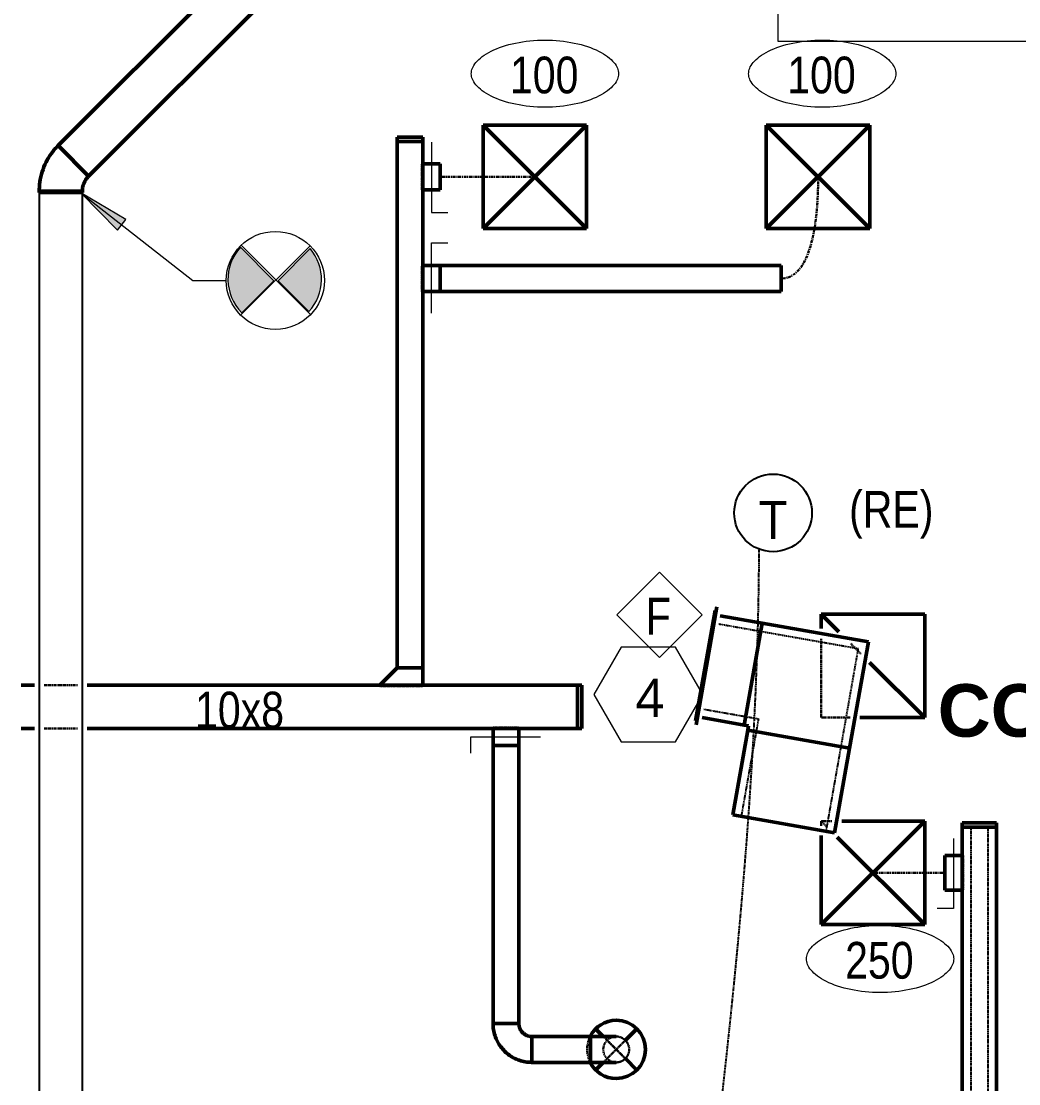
# Model space of a CAD drawing. Header units: inches. Extents: x 12453 to 15257, y -272 to 1517.
# Drawn here: x 13968.4 to 14199.6, y 917.9 to 1164.3 of the extents above; entities that cross this region are included whole.
import ezdxf

# ---------------------------------------------------------------- set-up
doc = ezdxf.new("R2010")
doc.units = ezdxf.units.IN
doc.header["$MEASUREMENT"] = 0
for name, pattern in [('_ Hidden  _below_ behind_ beyond_', [0.09375, 0.0625, -0.03125]), ('Center', [1.2499999999999996, 0.2499999999999999, -0.1874999999999999, 0.625, -0.1874999999999999]), ('Hidden 1_16_', [0.09374999999999999, 0.06249999999999999, -0.03124999999999999]), ('Hidden 1_32_', [0.0625, 0.03125, -0.03125])]:
    doc.linetypes.add(name, pattern=pattern)
for name, color, linetype, lineweight in [('A-ANNO-NOTE', 131, 'Continuous', 20), ('A-AREA-IDEN', 2, 'Continuous', 20), ('A-DETL', 90, 'Continuous', 9), ('A-DETL-DEMO', 6, 'Continuous', 18), ('G-ANNO-TEXT', 231, 'Continuous', 9), ('M-HVAC-CDFF', 50, 'Continuous', 50), ('M-HVAC-CDFF-IDEN', 2, 'Continuous', 20), ('M-HVAC-DUCT', 70, 'Continuous', 18), ('M-HVAC-DUCT-ANNO', 70, 'Continuous', 18), ('M-HVAC-DUCT-CNTR', 70, 'Continuous', 18), ('M-HVAC-DUCT-IDEN', 70, 'Continuous', 20)]:
    doc.layers.add(name, color=color, linetype=linetype, lineweight=lineweight)
doc.styles.add('Arial_B', font='arialbd.ttf', dxfattribs={"height": 12.17707442258339})
doc.styles.add('Swis721 BT', font='swiss.ttf', dxfattribs={"width": 0.8, "height": 8.514637904468403})
doc.styles.add('Trebuchet MS', font='trebuc.ttf', dxfattribs={"height": 8.86153846153846})

# ---------------------------------------------------------------- blocks, each defined once
blk = doc.blocks.new('Supply Diffuser _OMNI_ - 6_ RD INLET _24x24_-2995623-3RD FLOOR PLAN - NEW')
at = {"layer": 'M-HVAC-CDFF'}
for p, q in [((12.0000000000003, 11.99999999999967), (-11.99999999999971, 11.99999999999967)), ((-11.99999999999971, 11.99999999999967), (-11.99999999999971, -12.00000000000043)), ((12.0000000000003, 11.99999999999979), (-11.99999999999971, -12.00000000000043)), ((-11.99999999999971, 11.99999999999978), (12.0000000000003, -12.00000000000043)), ((-11.99999999999971, 11.99999999999967), (-11.99999999999971, -12.00000000000033)), ((-11.99999999999971, 11.99999999999967), (12.0000000000003, 11.99999999999967)), ((12.0000000000003, -12.00000000000043), (12.0000000000003, 11.99999999999967)), ((12.0000000000003, 11.99999999999967), (12.0000000000003, -12.00000000000033)), ((-11.99999999999971, -12.00000000000043), (12.0000000000003, -12.00000000000043)), ((-11.99999999999971, -12.00000000000033), (12.0000000000003, -12.00000000000033))]:
    blk.add_line(p, q, dxfattribs=at)
blk = doc.blocks.new('Round Union - Standard-2892314-3RD FLOOR PLAN - NEW')
at = {"layer": 'M-HVAC-DUCT', "lineweight": 50}
for p, q in [((0.2499999999989199, 5.000000000013187), (-1.023181539494544e-12, 5.000000000013187)), ((0, -4.999999999999999), (0, 4.999999999999999)), ((0.250000000000025, 4.999999999999999), (0.250000000000025, -4.999999999999999)), ((-1.023181539494544e-12, -4.999999999987266), (0.2499999999989199, -4.999999999987266))]:
    blk.add_line(p, q, dxfattribs=at)
blk = doc.blocks.new('Round Elbow - 1 D-V151-3RD FLOOR PLAN - NEW')
at = {"layer": 'M-HVAC-DUCT', "lineweight": 50}
for p, q in [((-4.142135623730698, -3.3231665647791e-13), (-4.142135623730698, 4.999999999999661)), ((-0.6066017177979589, 6.464466094066923), (2.928932188134749, 2.928932188134211)), ((2.928932188134775, 2.928932188134186), (6.464466094067508, -0.6066017177985534)), ((-4.142135623730698, -5.000000000000335), (-4.142135623730698, -3.690684400650624e-13))]:
    blk.add_line(p, q, dxfattribs=at)
at = {"layer": 'M-HVAC-DUCT', "lineweight": 50, "flags": 128}
for points in [[(-0.6066017177859065, 6.464466094056205), (-0.7508134147005875, 6.325910497184849), (-0.9004505037048601, 6.193232659753447), (-1.0552735973788, 6.066644838000228), (-1.215035011800182, 5.946349545435623), (-1.379479162785173, 5.832539228864788), (-1.54834297477214, 5.725395960517743), (-1.721356301684864, 5.625091146765953), (-1.898242359108053, 5.531785253916495), (-2.078718167082115, 5.44562755149036), (-2.262495002814603, 5.366755873435067), (-2.449278862572327, 5.295296397611309), (-2.638770932023589, 5.231363443931513), (-2.830668064281553, 5.17505929148865), (-3.024663264870469, 5.126474014914037), (-3.220446182850082, 5.085685340284726), (-3.417703607319936, 5.052758520779661), (-3.616119968478869, 5.027746232286517), (-3.81537784247439, 5.010688489129733), (-4.015158459216535, 5.001612580061646), (-4.142135623719922, 4.999999999989995)], [(-4.14213562371924, -5.000000000011823), (-3.542295610920064, -4.988001599925609), (-2.943415214181868, -4.952025594549922), (-2.346452514385418, -4.892129537819073), (-1.752362524505997, -4.808409250644671), (-1.162095661793955, -4.700998667629391), (-0.5765962273126205, -4.570069622790924), (0.00319910474217977, -4.415831574672665), (0.5763627855221783, -4.238531271247665), (1.141977875407292, -4.038452355180651), (1.699139510910299, -3.815914910053834), (2.246956352270672, -3.571274948310929), (2.784552009402659, -3.304923841699746), (3.311066443937079, -3.017287695176492), (3.825657345093532, -2.708826665211745), (4.327501477205714, -2.380034223656366), (4.815795996715678, -2.03143636827508), (5.289759736557243, -1.663590781275161), (5.748634455852879, -1.277085937124866), (6.191686052939075, -0.8725401611241067), (6.464466094078033, -0.6066017178090987)]]:
    blk.add_lwpolyline(points, dxfattribs=at)
blk = doc.blocks.new('Rectangular Endcap - Standard-2995519-3RD FLOOR PLAN - NEW')
at = {"layer": 'M-HVAC-DUCT', "lineweight": 50}
for p, q in [((2.285865746209575e-13, -5.000000000000387), (2.616879130535116e-13, 4.999999999999613)), ((2.451372438372345e-13, 4.999999999999613), (1.00000000000074, 4.99999999999961)), ((1.000000000000756, 4.99999999999961), (1.000000000000723, -5.00000000000039)), ((1.00000000000074, -5.000000000000391), (2.451372438372345e-13, -5.000000000000387))]:
    blk.add_line(p, q, dxfattribs=at)
blk = doc.blocks.new('Rectangular Endcap - Standard-2995464-3RD FLOOR PLAN - NEW')
at = {"layer": 'M-HVAC-DUCT', "lineweight": 50}
for p, q in [((2.352068423074683e-13, -3.000000000000386), (2.550676453670008e-13, 2.999999999999613)), ((2.451372438372345e-13, 2.999999999999613), (1.00000000000074, 2.999999999999609)), ((1.00000000000075, 2.999999999999609), (1.00000000000073, -3.00000000000039)), ((1.00000000000074, -3.00000000000039), (2.451372438372345e-13, -3.000000000000386))]:
    blk.add_line(p, q, dxfattribs=at)
blk = doc.blocks.new('Round Elbow - 1 D-V174-3RD FLOOR PLAN - NEW')
at = {"layer": 'M-HVAC-DUCT', "lineweight": 50}
for p, q in [((-2.999999999999785, 5.999999999999663), (2.405550227566111e-13, 5.999999999999659)), ((2.432195580157115e-13, 5.999999999999659), (3.000000000000321, 5.999999999999654)), ((-5.999999999999742, -3.34215477997225e-13), (-5.999999999999742, 2.99999999999971)), ((-5.999999999999742, -3.000000000000394), (-5.999999999999742, -3.368800132563254e-13))]:
    blk.add_line(p, q, dxfattribs=at)
at = {"layer": 'M-HVAC-DUCT', "lineweight": 50, "flags": 128}
for points in [[(-2.999999999987721, 6.00000000000034), (-3.00239968000551, 5.880031997440368), (-3.00959488107901, 5.760255918092866), (-3.021574092426817, 5.640863378133644), (-3.03831814986006, 5.522045380157691), (-3.059800266464208, 5.403992007615215), (-3.08598607543081, 5.286892120718675), (-3.116833685055553, 5.170933054308192), (-3.15229374574028, 5.056300318152124), (-3.192309528953956, 4.943177300175306), (-3.236817017979319, 4.831744973074364), (-3.2857450103279, 4.722181604802357), (-3.339015231650137, 4.614662473375687), (-3.396542460955061, 4.509359586469144), (-3.458234666947191, 4.406441406237717), (-3.523993155258267, 4.306072579815349), (-3.59371272633507, 4.208413675912879), (-3.667281843735054, 4.113620927944907), (-3.744582812565113, 4.021845984085984), (-3.825491967766083, 3.933235664668814), (-3.909879871945577, 3.847931727302011), (-3.997611522464467, 3.766070640087718), (-4.088546567390948, 3.687783363303651), (-4.18253953005751, 3.613195139891331), (-4.279440041769248, 3.542425295097359), (-4.379093082382496, 3.47558704557673), (-4.481339228288561, 3.412787318270602), (-4.58601490746696, 3.354126579345688), (-4.692952661156595, 3.299698673470857), (-4.801981411768337, 3.24959067368502), (-4.912926736557437, 3.203882742098471), (-5.025611146671053, 3.162648001651746), (-5.139854371092041, 3.125952419132886), (-5.255473645030178, 3.093854699645476), (-5.372284002313335, 3.066406192694557), (-5.490098571286125, 3.043650810035046), (-5.608728873773997, 3.0256249554252), (-5.727985126594375, 3.01235746638747), (-5.847676545186459, 3.003869568073582), (-5.967611648812635, 3.000174839310602), (-5.999999999987721, 3.000000000000341)], [(-5.999999999987721, -2.999999999999658), (-5.640095992307123, -2.99280095994834), (-5.280767754265979, -2.971215356723405), (-4.922590134386609, -2.935277722684418), (-4.566136140459093, -2.885045550380596), (-4.211976022832004, -2.820599200570882), (-3.860676362142385, -2.742041773668006), (-3.512799162910596, -2.649498944796846), (-3.168900954442051, -2.543118762741642), (-2.829531900511938, -2.423071413101297), (-2.495234919210815, -2.289548946025888), (-2.166544814393091, -2.142764968979463), (-1.843987420114445, -1.982954305013095), (-1.528078759393793, -1.810372617098664), (-1.219324218699512, -1.625295999120226), (-0.9182177394313839, -1.428020534186657), (-0.6252410277256785, -1.218861820958295), (-0.3408627838221036, -0.9981544687583436), (-0.06553795224363056, -0.7662515622678255), (0.2002930060075414, -0.5235240966676428), (0.45620481810829, -0.2703603841243875), (0.7017880797498036, -0.007165432571468954), (0.9366499101033695, 0.2656397022130931), (1.16041458034033, 0.5476185902090264), (1.372724114721222, 0.8383201253479909), (1.573238863282768, 1.137279247187052), (1.761638045203199, 1.444017684905248), (1.937620261976917, 1.758044722436693), (2.100903979600389, 2.078857983510033), (2.251227978958922, 2.405944235343895), (2.388351773717204, 2.738780209710171), (2.51205599505738, 3.076833440051359), (2.622142742615324, 3.419563113312619), (2.718435901077555, 3.766420935128735), (2.800781421929968, 4.116852006977523), (2.869047569908161, 4.470295713897939), (2.923125133738722, 4.826186621356782), (2.962927600852253, 5.183955379821668), (2.988391295792553, 5.543029635597917), (2.999475482081834, 5.902834946476104), (3.000000000012278, 6.00000000000034)]]:
    blk.add_lwpolyline(points, dxfattribs=at)
blk = doc.blocks.new('Rectangular Endcap - Standard-3164401-3RD FLOOR PLAN - NEW')
at = {"layer": 'M-HVAC-DUCT', "lineweight": 50}
for p, q in [((2.318967084642129e-13, -4.000000000000387), (2.583777792102562e-13, 3.999999999999613)), ((2.451372438372345e-13, 3.999999999999613), (1.00000000000074, 3.99999999999961)), ((1.000000000000753, 3.99999999999961), (1.000000000000726, -4.00000000000039)), ((1.00000000000074, -4.00000000000039), (2.451372438372345e-13, -4.000000000000387))]:
    blk.add_line(p, q, dxfattribs=at)
blk = doc.blocks.new('Rectangular Elbow - Mitered - Standard-2782460-3RD FLOOR PLAN - NEW')
at = {"layer": 'M-HVAC-DUCT', "lineweight": 50}
for p, q in [((11.99999999999967, 12.99999999999967), (-12.00000000000033, 12.99999999999967)), ((-12.00000000000033, 12.99999999999967), (-12.00000000000033, 11.99999999999967)), ((11.99999999999967, -12.00000000000033), (11.99999999999967, 12.99999999999967)), ((-12.99999999999975, -12.00000000000033), (-12.99999999999975, 11.99999999999967)), ((-12.99999999999975, 11.99999999999967), (-12.00000000000033, 11.99999999999967)), ((11.99999999999967, -12.00000000000033), (-12.99999999999975, -12.00000000000033))]:
    blk.add_line(p, q, dxfattribs=at)
blk = doc.blocks.new('Return Grille _350_ - 350FS-3207972-3RD FLOOR PLAN - NEW')
at = {"layer": 'M-HVAC-CDFF'}
for p, q in [((14125.06661754473, 463.3189450449469), (14152.81661754473, 463.3189450449469)), ((14125.94161754473, 463.0689450449468), (14151.94161754473, 463.0689450449468))]:
    blk.add_line(p, q, dxfattribs=at)
blk = doc.blocks.new('Return Diffuser - Rectangular Outlet _PAR_ - PAR-8x8_24x24-V143-3RD FLOOR PLAN - NEW')
at = {"layer": 'A-DETL-DEMO', "linetype": 'Hidden 1_16_', "lineweight": 30}
for p, q in [((12.00000000000039, 11.99999999999992), (-6.352973164769034, 11.99999999999992)), ((12.00000000000039, 5.30004847329499), (12.00000000000039, 11.99999999999992)), ((-5.144091523007028, 5.144091523007031), (-2.70683641284422, 2.706836412844204))]:
    blk.add_line(p, q, dxfattribs=at)
at = {"layer": 'M-HVAC-CDFF'}
for p, q in [((-8.637683041511721, 11.99999999999992), (-11.99999999999975, 11.99999999999992)), ((-11.99999999999975, 11.99999999999992), (-11.99999999999975, -12.00000000000043)), ((-11.99999999999971, 11.99999999999976), (-7.917898389604962, 7.917898389604986)), ((12.00000000000039, -12.00000000000043), (12.00000000000039, 3.015338596552283)), ((-0.7645959353142463, 0.7645959353142157), (12.0000000000003, -12.00000000000043)), ((-11.99999999999975, -12.00000000000043), (12.00000000000039, -12.00000000000043))]:
    blk.add_line(p, q, dxfattribs=at)
blk = doc.blocks.new('Round Takeoff - Standard w_ VD-V233-3RD FLOOR PLAN - NEW')
at = {"layer": 'A-DETL-DEMO', "linetype": 'Hidden 1_16_', "lineweight": 30}
for p, q in [((-0.2400000000120599, 3.000000000001023), (-1.227817847393453e-11, 3.000000000001023)), ((-0.2399999999997171, 3.000000000000413), (-0.2399999999997071, 4.566799041781305e-13)), ((-0.2399999999997171, 3.751535703883606e-13), (-0.2399999999997071, -2.999999999999691)), ((-1.227817847393453e-11, -2.999999999999317), (-0.2400000000120599, -2.999999999999317))]:
    blk.add_line(p, q, dxfattribs=at)
at = {"layer": 'M-HVAC-DUCT'}
for p, q in [((2.003420426543702, 8.25000000000033), (5.753420426543704, 8.250000000000343)), ((2.003420426543728, -7.999999999999659), (2.003420426543702, 8.250000000000332))]:
    blk.add_line(p, q, dxfattribs=at)
at = {"layer": 'M-HVAC-DUCT', "lineweight": 50}
for p, q in [((-1.227817847393453e-11, 3.000000000001023), (3.999999999988176, 3.000000000001023)), ((4.000000000000302, 4.295284939616858e-13), (4.000000000000294, 3.000000000000405)), ((4.000000000000302, -2.999999999999699), (4.000000000000294, 3.480021601719156e-13)), ((3.999999999988176, -2.999999999999317), (-1.227817847393453e-11, -2.999999999999317))]:
    blk.add_line(p, q, dxfattribs=at)
blk = doc.blocks.new('Round Takeoff - Standard w_ VD-V224-3RD FLOOR PLAN - NEW')
at = {"layer": 'A-DETL-DEMO', "linetype": 'Hidden 1_16_', "lineweight": 30}
for p, q in [((-0.2399999999861393, 2.999999999999658), (1.227817847393453e-11, 2.999999999999658)), ((-0.239999999999697, 2.999999999999691), (-0.2399999999997071, -3.557670354951694e-13)), ((-0.239999999999697, -4.372933692849395e-13), (-0.2399999999997071, -3.000000000000413)), ((1.227817847393453e-11, -3.000000000000682), (-0.2399999999861393, -3.000000000000682))]:
    blk.add_line(p, q, dxfattribs=at)
at = {"layer": 'M-HVAC-DUCT'}
for p, q in [((2.003420426543728, 7.999999999999659), (2.003420426543702, -8.250000000000332)), ((2.003420426543702, -8.25000000000033), (5.753420426543704, -8.250000000000343))]:
    blk.add_line(p, q, dxfattribs=at)
at = {"layer": 'M-HVAC-DUCT', "lineweight": 50}
for p, q in [((1.227817847393453e-11, 2.999999999999658), (4.000000000012732, 2.999999999999658)), ((4.000000000000286, -3.673886950651068e-13), (4.000000000000294, 2.999999999999699)), ((4.000000000000286, -3.000000000000405), (4.000000000000294, -4.489150288548767e-13)), ((4.000000000012732, -3.000000000000682), (1.227817847393453e-11, -3.000000000000682))]:
    blk.add_line(p, q, dxfattribs=at)
blk = doc.blocks.new('Rectangular Tap - Beveled - Standard-2995462-3RD FLOOR PLAN - NEW')
at = {"layer": 'A-DETL-DEMO', "linetype": 'Hidden 1_16_', "lineweight": 30}
for p, q in [((-0.239999999999755, 2.999999999999717), (-0.001953125000335703, 2.999999999999717)), ((-0.2399999999997774, -7.000000000000287), (-0.2399999999997455, 2.999999999999717)), ((2.451372438372345e-13, -7.000000000000289), (-0.239999999999755, -7.000000000000287))]:
    blk.add_line(p, q, dxfattribs=at)
at = {"layer": 'M-HVAC-DUCT', "lineweight": 50}
for p, q in [((-2.580852198619254e-13, 2.999999999999717), (4.000000000000215, 2.999999999999717)), ((4.000000000000215, -3.000000000000279), (4.000000000000215, 2.999999999999717)), ((7.093860817774385e-13, -7.000000000000287), (4.000000000000215, -3.000000000000279))]:
    blk.add_line(p, q, dxfattribs=at)
blk = doc.blocks.new('Round Diffuser _R-OMNI_ - R-OMNI-06-V236-3RD FLOOR PLAN - NEW')
at = {"layer": 'A-DETL-DEMO', "linetype": 'Hidden 1_16_', "lineweight": 30}
for p, q in [((-2.998618932067334, 2.998618932067203), (2.119939275628699, -2.119939275628854)), ((2.998618932068946, 2.998618932068343), (-2.119939275626034, -2.119939275626626))]:
    blk.add_line(p, q, dxfattribs=at)
blk.add_arc((7.354117315117036e-13, -9.937898164509555e-13), 6.750000000000678, 63.47184638809334, 116.5281536119006, dxfattribs=at)
at = {"layer": 'M-HVAC-CDFF'}
for p, q in [((-4.772970773008876, 4.772970773008752), (-2.999999999999194, 2.999999999999063)), ((4.772970773009852, 4.772970773009246), (3.000000000000806, 3.000000000000203)), ((-2.121320343558643, -2.121320343559236), (-4.772970773009516, -4.772970773010104)), ((2.121320343560557, -2.121320343560713), (4.772970773010464, -4.772970773010631))]:
    blk.add_line(p, q, dxfattribs=at)
for radius, start, end in [(6.750000000000687, 116.5447796917109, 179.9999999999999), (6.750000000000687, 359.9999999999996, 63.455220308286), (6.75000000000069, 179.9999999999998, 359.9999999999993)]:
    blk.add_arc((7.354117315117036e-13, -9.937898164509555e-13), radius, start, end, dxfattribs=at)
blk = doc.blocks.new('Round Elbow - 1 D-V232-3RD FLOOR PLAN - NEW')
at = {"layer": 'A-DETL-DEMO', "linetype": 'Hidden 1_16_', "lineweight": 30, "flags": 128}
for points in [[(12916.56178738359, 436.2976748771688), (12916.54481158696, 436.2976748771688), (12916.53742212944, 436.2976748771688), (12916.53707245081, 436.2976748771688)], [(12916.53707245081, 430.2976748771688), (12916.54187181085, 430.2976748771688), (12916.556262213, 430.2976748771688)]]:
    blk.add_lwpolyline(points, dxfattribs=at)
at = {"layer": 'A-DETL-DEMO', "linetype": 'Hidden 1_16_', "lineweight": 30}
for radius, start, end in [(3, 90, 180), (3.000000000000057, 179.9999999999989, 270.0000000000007)]:
    blk.add_arc((12916.5370724508, 433.2976748771684), radius, start, end, dxfattribs=at)
at = {"layer": 'M-HVAC-DUCT', "lineweight": 50}
for p, q in [((12922.5370724508, 436.2976748771685), (12922.5370724508, 433.2976748771684)), ((12922.5370724508, 433.2976748771684), (12922.5370724508, 430.2976748771684))]:
    blk.add_line(p, q, dxfattribs=at)
at = {"layer": 'M-HVAC-DUCT', "lineweight": 50, "flags": 128}
for points in [[(12922.53707245081, 436.2976748771688), (12922.2971364457, 436.2976748771688), (12922.057584287, 436.2976748771688), (12921.81879920708, 436.2976748771688), (12921.58116321113, 436.2976748771688), (12921.34505646604, 436.2976748771688), (12921.11085669225, 436.2976748771688), (12920.87893855943, 436.2976748771688), (12920.64967308712, 436.2976748771688), (12920.42342705116, 436.2976748771688), (12920.20056239696, 436.2976748771688), (12919.98143566042, 436.2976748771688), (12919.76639739757, 436.2976748771688), (12919.55579162375, 436.2976748771688), (12919.34995526329, 436.2976748771688), (12919.14921761044, 436.2976748771688), (12918.95389980264, 436.2976748771688), (12918.7643143067, 436.2976748771688), (12918.58076441898, 436.2976748771688), (12918.40354378015, 436.2976748771688), (12918.23293590542, 436.2976748771688), (12918.06921373099, 436.2976748771688), (12917.91263917742, 436.2976748771688), (12917.7634627306, 436.2976748771688), (12917.62192304101, 436.2976748771688), (12917.48824654197, 436.2976748771688), (12917.36264708736, 436.2976748771688), (12917.2453256095, 436.2976748771688), (12917.13646979776, 436.2976748771688), (12917.03625379818, 436.2976748771688), (12916.94483793501, 436.2976748771688), (12916.86236845412, 436.2976748771688), (12916.78897728908, 436.2976748771688), (12916.72478185011, 436.2976748771688), (12916.6698848362, 436.2976748771688), (12916.62437407088, 436.2976748771688), (12916.58832236167, 436.2976748771688), (12916.56178738359, 436.2976748771688)], [(12916.556262213, 430.2976748771688), (12916.58022063569, 430.2976748771688), (12916.61370875056, 430.2976748771688), (12916.65667298377, 430.2976748771688), (12916.7090446017, 430.2976748771688), (12916.77073982095, 430.2976748771688), (12916.84165994232, 430.2976748771688), (12916.92169150875, 430.2976748771688), (12917.0107064868, 430.2976748771688), (12917.10856247149, 430.2976748771688), (12917.21510291414, 430.2976748771688), (12917.33015737275, 430.2976748771688), (12917.45354178473, 430.2976748771688), (12917.58505876135, 430.2976748771688), (12917.72449790351, 430.2976748771688), (12917.87163613831, 430.2976748771688), (12918.02623807597, 430.2976748771688), (12918.18805638637, 430.2976748771688), (12918.35683219473, 430.2976748771688), (12918.53229549577, 430.2976748771688), (12918.71416558562, 430.2976748771688), (12918.90215151095, 430.2976748771688), (12919.09595253438, 430.2976748771688), (12919.29525861561, 430.2976748771688), (12919.49975090742, 430.2976748771688), (12919.70910226577, 430.2976748771688), (12919.92297777315, 430.2976748771688), (12920.14103527438, 430.2976748771688), (12920.36292592395, 430.2976748771688), (12920.58829474418, 430.2976748771688), (12920.81678119302, 430.2976748771688), (12921.0480197409, 430.2976748771688), (12921.28164045547, 430.2976748771688), (12921.51726959341, 430.2976748771688), (12921.75453019839, 430.2976748771688), (12921.99304270403, 430.2976748771688), (12922.23242554121, 430.2976748771688), (12922.47229574847, 430.2976748771688), (12922.53707245081, 430.2976748771688)]]:
    blk.add_lwpolyline(points, dxfattribs=at)
blk = doc.blocks.new('Supply Diffuser _OMNI_ - 8_ RD INLET _24x24_-V190-3RD FLOOR PLAN - NEW')
at = {"layer": 'A-DETL-DEMO', "linetype": 'Hidden 1_16_', "lineweight": 30}
for p, q in [((-10.94348550665241, 11.99999999999967), (-11.99999999999971, 11.99999999999967)), ((-11.99999999999971, 11.99999999999967), (-11.99999999999971, 9.53189601029646)), ((-11.99999999999971, 11.99999999999978), (-10.71731321944261, 10.71731321944268)), ((-11.99999999999971, 11.99999999999967), (-11.99999999999971, 9.53189601029647)), ((-11.99999999999971, 11.99999999999967), (-10.94348550665241, 11.99999999999967))]:
    blk.add_line(p, q, dxfattribs=at)
at = {"layer": 'M-HVAC-CDFF'}
for p, q in [((12.0000000000003, 11.99999999999979), (-11.99999999999971, -12.00000000000043)), ((12.0000000000003, 11.99999999999967), (-8.658775629909734, 11.99999999999967)), ((-8.658775629909734, 11.99999999999967), (12.0000000000003, 11.99999999999967)), ((12.0000000000003, -12.00000000000043), (12.0000000000003, 11.99999999999967)), ((12.0000000000003, 11.99999999999967), (12.0000000000003, -12.00000000000033)), ((-8.298121947290225, 8.29812194729027), (12.0000000000003, -12.00000000000043)), ((-11.99999999999971, 7.247186133553774), (-11.99999999999971, -12.00000000000043)), ((-11.99999999999971, 7.247186133553793), (-11.99999999999971, -12.00000000000033)), ((-11.99999999999971, -12.00000000000043), (12.0000000000003, -12.00000000000043)), ((-11.99999999999971, -12.00000000000033), (12.0000000000003, -12.00000000000033))]:
    blk.add_line(p, q, dxfattribs=at)
blk = doc.blocks.new('Round Takeoff - Standard w_ VD-V221-3RD FLOOR PLAN - NEW')
at = {"layer": 'A-DETL-DEMO', "linetype": 'Hidden 1_16_', "lineweight": 30}
for p, q in [((-0.2399999999997817, 4.000000000012732), (3.41060513164848e-13, 4.000000000012732)), ((-0.2399999999996937, 3.999999999999702), (-0.2399999999997071, -3.040999157929865e-13)), ((-0.2399999999996937, -3.066699092490638e-13), (-0.2399999999997071, -4.000000000000414)), ((3.41060513164848e-13, -3.999999999988176), (-0.2399999999997817, -3.999999999988176))]:
    blk.add_line(p, q, dxfattribs=at)
at = {"layer": 'M-HVAC-DUCT'}
for p, q in [((2.003420426543728, 7.999999999999659), (2.003420426543702, -8.250000000000332)), ((2.003420426543702, -8.25000000000033), (5.753420426543704, -8.250000000000343))]:
    blk.add_line(p, q, dxfattribs=at)
at = {"layer": 'M-HVAC-DUCT', "lineweight": 50}
for p, q in [((3.41060513164848e-13, 4.000000000012732), (4.000000000000454, 4.000000000012732)), ((4.000000000000283, -3.221837536606543e-13), (4.000000000000294, 3.999999999999709)), ((4.000000000000283, -4.000000000000406), (4.000000000000294, -3.247537471167313e-13)), ((4.000000000000454, -3.999999999988176), (3.41060513164848e-13, -3.999999999988176))]:
    blk.add_line(p, q, dxfattribs=at)
blk = doc.blocks.new('Diffuser Tag - Diffuser Tag _GPI_ - Airflow Only-1174567-3RD FLOOR PLAN - NEW')
at = {"layer": 'M-HVAC-CDFF-IDEN'}
for points, knots in [([(-0.2733821722393264, 8.234832660405194e-16), (-0.2733821722393264, 0.002120544972881543), (-0.2729835601545574, 0.00647847487141492), (-0.2703405630587479, 0.01531469710434119), (-0.2634260964460383, 0.02693955562540351), (-0.248144382122115, 0.04138758304565707), (-0.219066139123674, 0.05918199625253466), (-0.1685048339180955, 0.07621826088950157), (-0.09564779723932655, 0.0834729008052498), (-0.02279076056055762, 0.07621826088950127), (0.02777054464502081, 0.05918199625253412), (0.05684878764346215, 0.04138758304565641), (0.07213050196738555, 0.02693955562540276), (0.07904496858009517, 0.01531469710434035), (0.0816879656759046, 0.006478474871414024), (0.08208657776067356, 0.00212054497288066), (0.0820865777606736, -5.985621849243556e-17)], [-2.186510674934082e-15, -2.186510674934082e-15, -2.186510674934082e-15, -2.186510674934082e-15, 0.09817477042467884, 0.1963495408493599, 0.3926990816987219, 0.589048622548084, 0.7853981633974461, 1.17809724509617, 1.570796326794894, 1.963495408493618, 2.356194490192343, 2.552544031041704, 2.748893571891067, 2.945243112740429, 3.04341788316511, 3.141592653589791, 3.141592653589791, 3.141592653589791, 3.141592653589791]), ([(0.0820865777606736, -3.244976466198412e-18), (0.0820865777606736, -0.002120544972880719), (0.08168796567590463, -0.0064784748714141), (0.07904496858009527, -0.01531469710434032), (0.07213050196738575, -0.02693955562540273), (0.05684878764346234, -0.04138758304565628), (0.02777054464502117, -0.05918199625253387), (-0.02279076056055731, -0.07621826088950084), (-0.09564779723932616, -0.08347290080524901), (-0.1685048339180951, -0.07621826088950065), (-0.2190661391236737, -0.0591819962525334), (-0.248144382122115, -0.04138758304565567), (-0.2634260964460383, -0.02693955562540207), (-0.270340563058748, -0.01531469710433957), (-0.2729835601545574, -0.006478474871413342), (-0.2733821722393264, -0.002120544972879948), (-0.2733821722393264, 7.731000999696823e-16)], [3.14159265358979, 3.14159265358979, 3.14159265358979, 3.14159265358979, 3.239767424014471, 3.337942194439152, 3.534291735288514, 3.730641276137876, 3.926990816987239, 4.319689898685963, 4.712388980384687, 5.105088062083411, 5.497787143782135, 5.694136684631498, 5.89048622548086, 6.086835766330221, 6.185010536754902, 6.283185307179584, 6.283185307179584, 6.283185307179584, 6.283185307179584])]:
    blk.add_open_spline(points, degree=3, knots=knots, dxfattribs=at)
blk = doc.blocks.new('Room Tag - Room Tag-84095-3RD FLOOR PLAN - NEW')
at = {"layer": 'A-AREA-IDEN'}
for p, q in [((-0.3749999999999999, -0.06249999999999998), (-0.3749999999999999, -0.3124999999999999)), ((-0.3749999999999999, -0.06249999999999998), (0.3749999999999999, -0.06249999999999998)), ((0.3749999999999999, -0.06249999999999998), (0.3749999999999999, -0.3124999999999999)), ((-0.3749999999999999, -0.3124999999999999), (0.3749999999999999, -0.3124999999999999))]:
    blk.add_line(p, q, dxfattribs=at)
blk = doc.blocks.new('Point of Connection - Point of Connection - _GPI_-746426-3RD FLOOR PLAN - NEW')
at = {"layer": 'A-ANNO-NOTE', "lineweight": 9}
h = blk.add_hatch(color=256, dxfattribs=at)
edge = h.paths.add_edge_path(flags=0)
edge.add_arc((-0.002280299266980333, 0.004650984430885837), 0.1145497240274478, 137.6645063476148, 224.8464373478384, ccw=False)
edge.add_line((-0.08695706292251913, 0.08179685257421848), (-0.006262837864139767, 0.001102627515838714))
edge.add_line((-0.006262837864139766, 0.00110262751583871), (-0.08349598583011647, -0.07613052045013786))
h = blk.add_hatch(color=256, dxfattribs=at)
edge = h.paths.add_edge_path(flags=0)
edge.add_line((0.07871055801337995, -0.07328055057716999), (0.004327379920371133, 0.0011026275158387))
edge.add_line((0.004327379920371121, 0.0011026275158387), (0.08177458262271144, 0.07854983021817939))
edge.add_arc((-0.005508123295087922, 0.004365138249880495), 0.1145497240274478, -42.674609157798386, 40.36239929141709, ccw=False)
at = {"layer": 'A-ANNO-NOTE'}
for p, q in [((-0.006262837864139766, 0.00110262751583871), (-0.08695706292251913, 0.08179685257421848)), ((-0.08622730235600952, -0.08204120768564219), (0.08121650285044459, 0.08540259752081159)), ((0.08274005169439434, -0.08048941496779564), (-0.08467550963816298, 0.08692614636476134)), ((0.08177458262271144, 0.07854983021817939), (0.004327379920371121, 0.0011026275158387)), ((-0.08349598583011647, -0.07613052045013786), (-0.006262837864139766, 0.00110262751583871)), ((0.004327379920371132, 0.0011026275158387), (0.07871055801337995, -0.07328055057716999))]:
    blk.add_line(p, q, dxfattribs=at)
blk.add_circle((-0.002505399752782466, 0.001680694917584698), 0.118400650129163, dxfattribs=at)
for centre, start, end in [((-0.002280299266980333, 0.004650984430885837), 137.6645063476145, 224.846437347838), ((-0.005508123295087922, 0.004365138249880495), 317.3253908422012, 40.36239929141682)]:
    blk.add_arc(centre, 0.1145497240274478, start, end, dxfattribs=at)
blk = doc.blocks.new('Diffuser Tag - Diffuser Tag _GPI_ - Diffuser Tag Only-1174569-3RD FLOOR PLAN - NEW')
at = {"layer": 'M-HVAC-CDFF-IDEN'}
for p, q in [((0.1871647027606747, 0.1031249999999986), (0.08403970276067355, 4.163336342344336e-17)), ((0.2902897027606737, -2.684050898205114e-15), (0.1871647027606747, 0.1031249999999986)), ((0.08403970276067355, 4.033232081646076e-17), (0.187164702760672, -0.1031250000000012)), ((0.1871647027606719, -0.1031250000000012), (0.2902897027606737, -2.664535259100375e-15))]:
    blk.add_line(p, q, dxfattribs=at)
blk = doc.blocks.new('Note Hexagon - Note Hexagon - _GPI_-1528888-3RD FLOOR PLAN - NEW')
at = {"layer": 'A-ANNO-NOTE'}
for p, q in [((-0.06936595791414911, 0.1146539663481912), (-0.1352839266641504, 0.000480695341454583)), ((0.06246997958585079, 0.1146539663481897), (-0.06936595791414911, 0.1146539663481912)), ((0.1283879483358497, 0.0004806953414513018), (0.06246997958585077, 0.1146539663481897)), ((-0.1352839266641504, 0.0004806953414545882), (-0.06936595791415202, -0.1136925756652837)), ((0.06246997958584775, -0.1136925756652856), (0.1283879483358497, 0.0004806953414513356)), ((-0.06936595791415205, -0.1136925756652837), (0.06246997958584773, -0.1136925756652856))]:
    blk.add_line(p, q, dxfattribs=at)

msp = doc.modelspace()

# ---------------------------------------------------------------- hatches: boundary and pattern name
at = {"layer": 'A-ANNO-NOTE'}
msp.add_hatch(color=256, dxfattribs=at).paths.add_polyline_path([(13982.25445460048, 1124.453444889122), (13990.72493232055, 1115.807817674677), (13992.67396077126, 1118.294731233294)], flags=0)

# ---------------------------------------------------------------- linework, layer by layer
for p, q in [((13982.25445460048, 1124.453444889122), (13990.72493232055, 1115.807817674677)), ((13992.67396077126, 1118.294731233294), (13982.25445460048, 1124.453444889122)), ((13982.25445460048, 1124.453444889122), (14008.1626429185, 1104.148840427443)), ((13990.72493232055, 1115.807817674677), (13992.67396077126, 1118.294731233294)), ((14008.1626429185, 1104.148840427443), (14015.95494210172, 1104.148840427443))]:
    msp.add_line(p, q, dxfattribs=at)
at = {"layer": 'A-DETL', "lineweight": 25}
msp.add_circle((14142.68835433792, 1050.260946590731), 9, dxfattribs=at)
at = {"layer": 'A-DETL', "linetype": '_ Hidden  _below_ behind_ beyond_', "lineweight": 25}
msp.add_open_spline([(13974.0522031973, 486.6804385201964), (14051.47895029305, 491.81060388035), (14106.4775467884, 554.6146010688955), (14107.28434217978, 775.5585526409197), (14139.14104386718, 952.4473398233608), (14139.46753075383, 1041.857001360058)], degree=3, knots=[0, 0, 0, 0, 10.74350628511059, 24.35940078779797, 38.14202299338548, 38.14202299338548, 38.14202299338548, 38.14202299338548], dxfattribs=at)
at = {"layer": 'A-DETL-DEMO', "linetype": 'Hidden 1_16_', "lineweight": 30}
for p, q in [((13981.46307085278, 1010.301224124075), (13973.71307085278, 1010.301224124075)), ((13981.46307085278, 1000.301224124075), (13973.71307085278, 1000.301224124075))]:
    msp.add_line(p, q, dxfattribs=at)
at = {"layer": 'M-HVAC-DUCT', "lineweight": 50}
for p, q in [((14031.34595962013, 1189.804308738385), (13976.98146913499, 1135.439818253249)), ((13984.05253694686, 1128.368750441384), (14038.417027432, 1182.733240926519)), ((14055.53903876924, 1136.397073212823), (14061.53903876924, 1136.397073212823)), ((14055.53903876924, 1136.397073212823), (14055.53903876924, 1014.301224124075)), ((14061.53903876924, 1136.397073212823), (14061.53903876924, 1014.301224124075)), ((13984.05253694685, 1128.368750441383), (13976.98146913498, 1135.439818253248)), ((14144.53903876925, 1107.589986169753), (14065.53903876925, 1107.589986169753)), ((14065.53903876924, 1101.589986169752), (14065.53903876924, 1107.589986169752)), ((14144.53903876924, 1107.589986169752), (14144.53903876924, 1101.589986169752)), ((14065.53903876925, 1101.589986169753), (14144.53903876925, 1101.589986169753)), ((14140.15945053096, 1024.705237958741), (14130.43447396997, 1026.420013713202)), ((14140.15945053096, 1024.705237958741), (14135.99189426695, 1001.069851886448)), ((14061.53903876924, 1014.301224124075), (14055.53903876924, 1014.301224124075)), ((13971.46307085278, 1010.301224124075), (13968.42856253587, 1010.301224124075)), ((14097.35380214204, 1010.301224124075), (13983.71307085278, 1010.301224124075)), ((14097.35380214204, 1010.301224124075), (14097.35380214204, 1000.301224124075)), ((14135.99189426695, 1001.069851886448), (14126.26691770596, 1002.78462764091)), ((13971.46307085278, 1000.301224124075), (13968.42856253587, 1000.301224124075)), ((14097.35380214204, 1000.301224124075), (13983.71307085278, 1000.301224124075)), ((14133.33009028896, 980.2152408955253), (14136.8030538423, 999.9113959557695)), ((14136.8030538423, 999.9113959557695), (14160.43843991459, 995.7438396917636)), ((14077.78099865547, 996.3012241240754), (14077.78099865547, 931.8579965606365)), ((14077.78099865545, 996.3012241240747), (14083.78099865545, 996.3012241240747)), ((14083.78099865546, 931.8579965606365), (14083.78099865546, 996.3012241240754)), ((14156.96547636126, 976.0476846315189), (14160.43843991459, 995.7438396917631)), ((14156.96547636125, 976.0476846315194), (14133.33009028896, 980.2152408955253)), ((14186.51082441526, 977.3688432328636), (14194.51082441526, 977.3688432328636)), ((14186.51082441526, 977.3688432328636), (14186.51082441526, 799.3688432328637)), ((14194.51082441526, 977.3688432328636), (14194.51082441526, 799.3688432328637)), ((14083.78099865545, 931.8579965606356), (14077.78099865545, 931.8579965606356)), ((14100.33340851628, 928.8579965606372), (14086.78099865546, 928.8579965606372)), ((14086.78099865545, 922.8579965606363), (14086.78099865545, 928.8579965606363)), ((14100.33340851627, 928.8579965606363), (14100.33340851627, 922.8579965606363)), ((14086.78099865546, 922.8579965606368), (14100.33340851628, 922.8579965606368))]:
    msp.add_line(p, q, dxfattribs=at)
at = {"layer": 'M-HVAC-DUCT', "lineweight": 25}
for p, q in [((13972.58807085279, 1124.583216535451), (13972.58807085279, 842.4546373453946)), ((13972.58807085278, 1124.58321653545), (13982.58807085278, 1124.58321653545)), ((13982.5880708528, 842.4546373453946), (13982.5880708528, 1124.583216535451))]:
    msp.add_line(p, q, dxfattribs=at)
at = {"layer": 'M-HVAC-DUCT', "linetype": 'Hidden 1_32_', "lineweight": 25}
for p, q in [((14162.46273249491, 1018.741714366377), (14130.08717761463, 1024.450398207178)), ((14154.99586085523, 976.3949809868529), (14162.46273249491, 1018.741714366377)), ((14126.61421406129, 1004.754243146935), (14139.29361388133, 1002.518522859471)), ((14139.29361388133, 1002.518522859471), (14135.29970579499, 979.8679445401912)), ((14154.99586085523, 976.3949809868529), (14135.29970579499, 979.8679445401912)), ((14188.51082441526, 977.3688432328636), (14188.51082441526, 305.368843232864)), ((14192.51082441526, 799.3688432328637), (14192.51082441526, 977.3688432328636))]:
    msp.add_line(p, q, dxfattribs=at)
at = {"layer": 'M-HVAC-DUCT-ANNO', "linetype": 'Hidden 1_16_', "lineweight": 30}
for p, q in [((14104.21208817271, 927.9793169041959), (14108.45472885983, 923.7366762170766)), ((14108.45472885983, 927.9793169041959), (14104.21208817271, 923.7366762170766))]:
    msp.add_line(p, q, dxfattribs=at)
for start, end in [(0, 180), (180, 0)]:
    msp.add_arc((14106.33340851627, 925.8579965606363), 3, start, end, dxfattribs=at)
at = {"layer": 'M-HVAC-DUCT-CNTR', "linetype": 'Center', "lineweight": 30}
for points in [[(14065.53903876924, 1128.190550271858), (14073.9149597183, 1128.190550271858), (14087.47854573053, 1128.190550271874), (14087.47854573053, 1128.190550271874)], [(14144.53903876924, 1104.589986169751), (14153.85091831112, 1104.589986169751), (14153.10354573047, 1128.19055027178), (14153.10354573047, 1128.19055027178)], [(14182.51082441526, 966.7976748769304), (14172.14538116629, 966.7976748769304), (14165.83991491013, 966.7976748769318), (14165.83991491013, 966.7976748769318)]]:
    msp.add_open_spline(points, degree=3, dxfattribs=at)

# ---------------------------------------------------------------- block references
at = {"layer": 'A-ANNO-NOTE', "xscale": 96, "yscale": 96, "zscale": 96}
for name, p in [('Point of Connection - Point of Connection - _GPI_-746426-3RD FLOOR PLAN - NEW', (14027.56192289039, 1103.987493715356)), ('Note Hexagon - Note Hexagon - _GPI_-1528888-3RD FLOOR PLAN - NEW', (14114.10775549745, 1008.104501776289))]:
    msp.add_blockref(name, p, dxfattribs=at)
at = {"layer": 'A-AREA-IDEN', "xscale": 95.99999999999994, "yscale": 95.99999999999994, "zscale": 95.99999999999994}
msp.add_blockref('Room Tag - Room Tag-84095-3RD FLOOR PLAN - NEW', (14179.79022715088, 1189.655124682776), dxfattribs=at)
at = {"layer": 'M-HVAC-CDFF', "extrusion": (0, 0, -1)}
for p, rotation in [((-14087.47854573053, 1128.190550271875), 270.0000000000064), ((-14153.10354573047, 1128.190550271781), 270.000000000017)]:
    msp.add_blockref('Supply Diffuser _OMNI_ - 6_ RD INLET _24x24_-2995623-3RD FLOOR PLAN - NEW', p, dxfattribs=dict(at, rotation=rotation))
at = {"layer": 'M-HVAC-CDFF', "rotation": 259.9999999999948}
msp.add_blockref('Return Grille _350_ - 350FS-3207972-3RD FLOOR PLAN - NEW', (16126.16414394515, 15019.39148970739), dxfattribs=at)
at = {"layer": 'M-HVAC-CDFF', "linetype": 'Hidden 1_16_', "lineweight": 30, "extrusion": (0, 0, -1)}
for name, p, rotation in [('Return Diffuser - Rectangular Outlet _PAR_ - PAR-8x8_24x24-V143-3RD FLOOR PLAN - NEW', (-14165.83991491013, 1014.797674876932), 270.0000000000001), ('Supply Diffuser _OMNI_ - 8_ RD INLET _24x24_-V190-3RD FLOOR PLAN - NEW', (-14165.83991491013, 966.7976748769324), 270.0000000000008), ('Round Diffuser _R-OMNI_ - R-OMNI-06-V236-3RD FLOOR PLAN - NEW', (-14106.33340851627, 925.8579965606369), 270.0000000000008)]:
    msp.add_blockref(name, p, dxfattribs=dict(at, rotation=rotation))
at = {"layer": 'M-HVAC-CDFF-IDEN', "xscale": 95.99999999999994, "yscale": 95.99999999999994, "zscale": 95.99999999999994}
for name, p in [('Diffuser Tag - Diffuser Tag _GPI_ - Airflow Only-1174567-3RD FLOOR PLAN - NEW', (14098.99104573051, 1152.099065794122)), ('Diffuser Tag - Diffuser Tag _GPI_ - Airflow Only-1174567-3RD FLOOR PLAN - NEW', (14163.26466482741, 1152.099065794028)), ('Diffuser Tag - Diffuser Tag _GPI_ - Diffuser Tag Only-1174569-3RD FLOOR PLAN - NEW', (14098.41201134212, 1026.619314503485)), ('Diffuser Tag - Diffuser Tag _GPI_ - Airflow Only-1174567-3RD FLOOR PLAN - NEW', (14176.67845814964, 946.8331133218246))]:
    msp.add_blockref(name, p, dxfattribs=at)
at = {"layer": 'M-HVAC-DUCT', "lineweight": 50}
for name, p, rotation in [('Rectangular Endcap - Standard-2995464-3RD FLOOR PLAN - NEW', (14058.53903876924, 1136.397073212823), 90), ('Round Elbow - 1 D-V151-3RD FLOOR PLAN - NEW', (13977.58807085278, 1128.975352159181), 225.0000000000002), ('Round Union - Standard-2892314-3RD FLOOR PLAN - NEW', (13977.58807085278, 1124.83321653545), 270), ('Rectangular Elbow - Mitered - Standard-2782460-3RD FLOOR PLAN - NEW', (14150.87817318812, 1010.630118612925), 79.99999999999959), ('Rectangular Endcap - Standard-3164401-3RD FLOOR PLAN - NEW', (14190.51082441526, 977.3688432328632), 90), ('Round Elbow - 1 D-V174-3RD FLOOR PLAN - NEW', (14080.78099865545, 925.8579965606361), 270)]:
    msp.add_blockref(name, p, dxfattribs=dict(at, rotation=rotation))
at = {"layer": 'M-HVAC-DUCT', "linetype": 'Hidden 1_16_', "lineweight": 30, "extrusion": (0, 0, -1)}
for name, p, rotation in [('Round Takeoff - Standard w_ VD-V233-3RD FLOOR PLAN - NEW', (-14061.53903876924, 1128.190550271858), 180), ('Round Takeoff - Standard w_ VD-V224-3RD FLOOR PLAN - NEW', (-14061.53903876924, 1104.589986169751), 180), ('Rectangular Tap - Beveled - Standard-2995462-3RD FLOOR PLAN - NEW', (-14058.53903876924, 1010.301224124075), 90), ('Round Takeoff - Standard w_ VD-V233-3RD FLOOR PLAN - NEW', (-14080.78099865545, 1000.301224124075), 270)]:
    msp.add_blockref(name, p, dxfattribs=dict(at, rotation=rotation))
at = {"layer": 'M-HVAC-DUCT', "lineweight": 50}
msp.add_blockref('Rectangular Endcap - Standard-2995519-3RD FLOOR PLAN - NEW', (14097.35380214204, 1005.301224124075), dxfattribs=at)
at = {"layer": 'M-HVAC-DUCT', "linetype": 'Hidden 1_16_', "lineweight": 30, "extrusion": (0, 0, -1)}
msp.add_blockref('Round Takeoff - Standard w_ VD-V221-3RD FLOOR PLAN - NEW', (-14186.51082441526, 966.7976748769321), dxfattribs=at)
at = {"layer": 'M-HVAC-DUCT', "linetype": 'Hidden 1_16_', "lineweight": 30, "rotation": 180}
msp.add_blockref('Round Elbow - 1 D-V232-3RD FLOOR PLAN - NEW', (27022.87048096707, 1359.155671437805), dxfattribs=at)

# ---------------------------------------------------------------- texts
at = {"layer": 'A-ANNO-NOTE', "lineweight": 9, "insert": (14114.10714491449, 1011.779145903784), "char_height": 8.861538461538458, "width": 7.667999999999997, "attachment_point": 2, "line_spacing_factor": 1.032838983050847, "style": 'Trebuchet MS'}
msp.add_mtext('4', dxfattribs=at)
at = {"layer": 'A-AREA-IDEN', "lineweight": 9, "insert": (14240.38700356665, 1010.544553283469), "char_height": 12.17707442258339, "width": 138.0959999999998, "attachment_point": 2, "line_spacing_factor": 0.9385317878468562, "style": 'Arial_B'}
msp.add_mtext('CONFERENCE', dxfattribs=at)
at = {"layer": 'G-ANNO-TEXT', "color": 7, "attachment_point": 1}
for s, insert, char_height, width, line_spacing_factor, style in [('(RE)', (14160.31202456014, 1055.34038699862), 8.514637904468412, 22.356, 1.006669768884753, 'Swis721 BT'), ('T', (14139.4962609485, 1053.049009411383), 8.86153846153846, 8.424, 1.032838983050848, 'Trebuchet MS')]:
    msp.add_mtext(s, dxfattribs=dict(at, insert=insert, char_height=char_height, width=width, line_spacing_factor=line_spacing_factor, style=style))
at = {"layer": 'M-HVAC-CDFF-IDEN', "lineweight": 9, "char_height": 8.514637904468403, "attachment_point": 2, "line_spacing_factor": 1.006669768884753, "style": 'Swis721 BT'}
for s, insert, width in [('100', (14089.63808581182, 1156.051935399581), 18.79199999999998), ('100', (14153.91170490871, 1156.051935399487), 18.79199999999998), ('F', (14116.09258079807, 1030.572184108943), 6.587999999999993), ('250', (14167.32549823094, 950.7859829272833), 18.79199999999998)]:
    msp.add_mtext(s, dxfattribs=dict(at, insert=insert, width=width))
at = {"layer": 'M-HVAC-DUCT-IDEN', "lineweight": 9, "insert": (14019.02474261555, 1008.804853649937), "char_height": 8.514637904468403, "width": 24.19199999999997, "attachment_point": 2, "line_spacing_factor": 1.006669768884753, "style": 'Swis721 BT'}
msp.add_mtext('10x8', dxfattribs=at)

doc.saveas('drawing.dxf')
